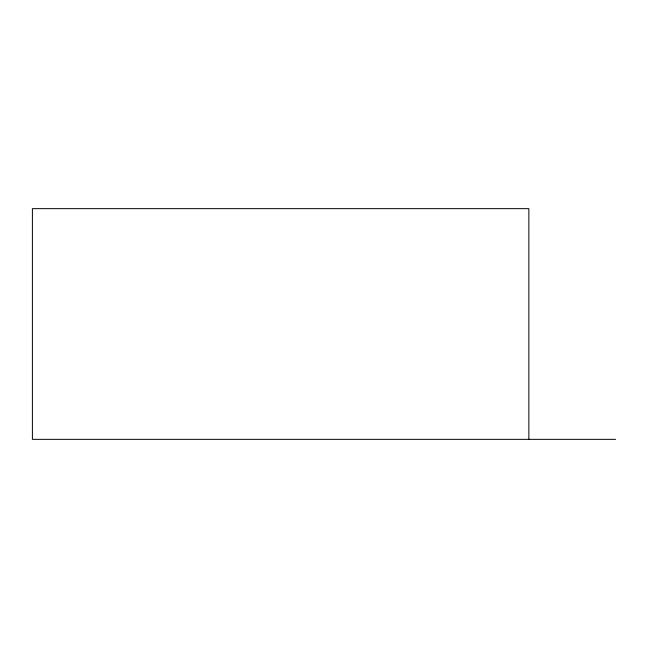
<?xml version="1.0" encoding="UTF-8"?>
<svg xmlns="http://www.w3.org/2000/svg" width="648" height="648" viewBox="0 0 648 648"><rect width="100%" height="100%" fill="white"/><g stroke="black" fill="none" stroke-linecap="round" stroke-linejoin="round"><path stroke-width="0.97" d="M615.6 439.352L32.4 439.352L32.4 208.648L528.857 208.648L528.857 439.352"/></g></svg>
